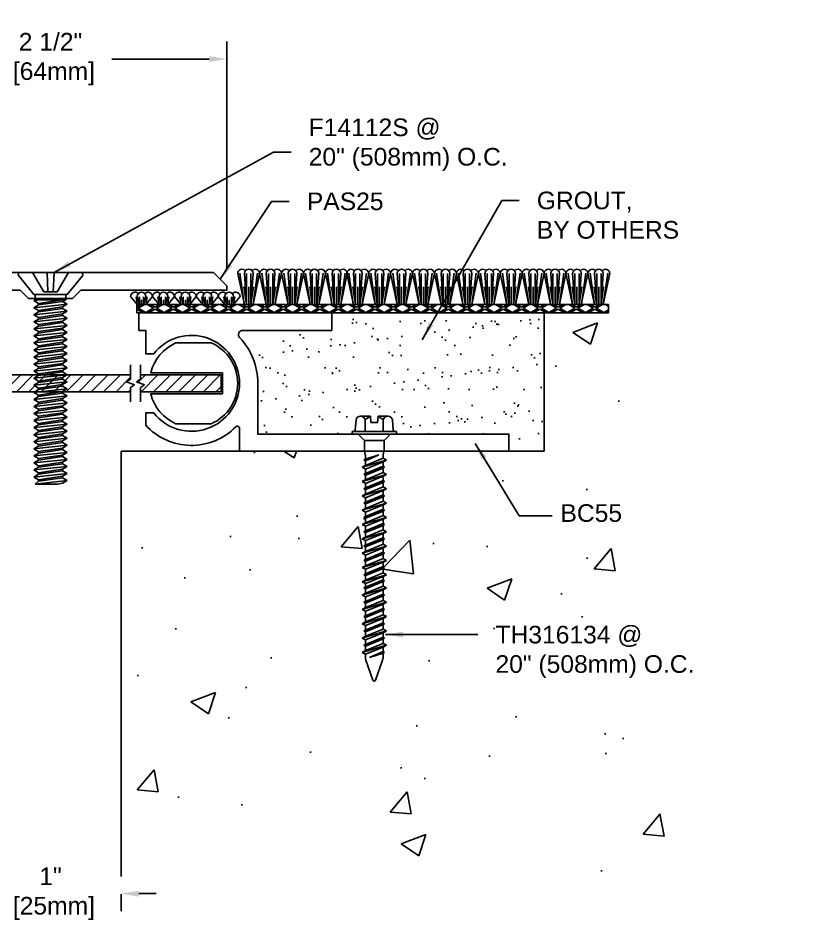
# Model space of a CAD drawing. Header units: inches. Extents: x 1.7 to 14.5, y 20.1 to 26.5.
# Drawn here: x 8.88 to 14.54, y 20.11 to 26.5 of the extents above; entities that cross this region are included whole.
import ezdxf

# ---------------------------------------------------------------- set-up
doc = ezdxf.new("R2010")
doc.units = ezdxf.units.IN
doc.header["$MEASUREMENT"] = 0
for name, color, linetype in [('Anchors', 4, 'Continuous'), ('Conditions', 1, 'Continuous'), ('Dimensions', 3, 'Continuous'), ('Metals', 7, 'Continuous'), ('TEXT', 2, 'Continuous')]:
    doc.layers.add(name, color=color, linetype=linetype)
doc.styles.add('ARIAL', font='arial.ttf')
doc.styles.get("Standard").update_dxf_attribs({"font": 'arial.ttf'})
doc.dimstyles.new('Arial', dxfattribs={"dimtxt": 0.125, "dimasz": 0.125, "dimexe": 0.125, "dimexo": 0.125, "dimgap": 0.125, "dimtad": 0, "dimtih": 1, "dimtoh": 1, "dimdec": 4, "dimzin": 3, "dimdsep": 46, "dimlunit": 4, "dimtxsty": 'ARIAL', "dimcen": 0.125, "dimadec": 0, "dimazin": 0, "dimtfac": 1, "dimtdec": 4, "dimtofl": 0, "dimtmove": 0, "dimatfit": 3, "dimfxl": 0, "dimfrac": 2, "dimtolj": 1, "dimtzin": 0, "dimarcsym": 0})

# ---------------------------------------------------------------- blocks, each defined once
blk = doc.blocks.new('*D12')
at = {"layer": 'Defpoints', "color": 0}
for p in [(10.3605, 26.2096), (7.8605, 24.6025), (10.3605, 24.6025)]:
    blk.add_point(p, dxfattribs=at)
at = {"layer": 'Dimensions', "color": 0, "lineweight": -2}
for p, q in [((7.8605, 24.7275), (7.8605, 26.3346)), ((10.3605, 24.7275), (10.3605, 26.3346)), ((7.9855, 26.2096), (8.6759, 26.2096)), ((10.2355, 26.2096), (9.5452, 26.2096))]:
    blk.add_line(p, q, dxfattribs=at)
at = {"layer": 'Dimensions', "color": 0}
for points in [[(7.9855, 26.2304), (7.9855, 26.1888), (7.8605, 26.2096)], [(10.2355, 26.2304), (10.2355, 26.1888), (10.3605, 26.2096)]]:
    blk.add_solid(points, dxfattribs=at)
at = {"layer": 'Dimensions', "color": 0, "insert": (9.1105, 26.2096), "char_height": 0.125, "attachment_point": 5, "style": 'ARIAL'}
blk.add_mtext('\\A1;2 1/2"\\P [64mm]', dxfattribs=at)
blk = doc.blocks.new('*D13')
at = {"layer": 'Defpoints', "color": 0}
for p in [(8.6105, 20.4166), (9.6105, 20.4166), (9.6105, 20.2949)]:
    blk.add_point(p, dxfattribs=at)
at = {"layer": 'Dimensions', "color": 0, "lineweight": -2}
for p, q in [((8.4855, 20.2949), (8.3605, 20.2949)), ((8.6105, 20.2916), (8.6105, 20.1699)), ((9.6105, 20.2916), (9.6105, 20.1699)), ((9.7355, 20.2949), (9.8605, 20.2949))]:
    blk.add_line(p, q, dxfattribs=at)
at = {"layer": 'Dimensions', "color": 0}
for points in [[(8.4855, 20.3157), (8.4855, 20.2741), (8.6105, 20.2949)], [(9.7355, 20.3157), (9.7355, 20.2741), (9.6105, 20.2949)]]:
    blk.add_solid(points, dxfattribs=at)
at = {"layer": 'Dimensions', "color": 0, "insert": (9.1105, 20.2949), "char_height": 0.125, "attachment_point": 5, "style": 'ARIAL'}
blk.add_mtext('\\A1;1"\\P [25mm]', dxfattribs=at)
blk = doc.blocks.new('TH316134')
for p, q in [((-0.1352, 0.029), (-0.129, 0.1001)), ((-0.0968, 0.1275), (-0.0272, 0.1275)), ((-0.0645, 0.0187), (-0.0645, 0.1001)), ((-0.0232, 0.0825), (-0.0272, 0.1275)), ((-0.0232, 0.0825), (0.0233, 0.0825)), ((0.0233, 0.0825), (0.0272, 0.1275)), ((0.0272, 0.1275), (0.0967, 0.1275)), ((0.0645, 0.0187), (0.0645, 0.1001)), ((0.1352, 0.029), (0.129, 0.1001)), ((-0.1568, 0), (-0.1568, 0.0187)), ((-0.1568, 0.0187), (0.1568, 0.0187)), ((-0.1568, 0), (0.1568, 0)), ((-0.1148, 0), (-0.0698, -0.045)), ((0.1148, 0), (0.0698, -0.045)), ((0.1568, 0.0187), (0.1568, 0)), ((-0.0698, -0.045), (-0.0698, -0.1121)), ((-0.0698, -0.045), (0.0698, -0.045)), ((0.0698, -0.045), (0.0698, -0.1121)), ((-0.0687, -0.1217), (-0.0633, -0.1477)), ((0.0687, -0.1217), (0.0633, -0.1477)), ((-0.0862, -0.2344), (0.0863, -0.1836)), ((-0.0737, -0.1836), (0.0321, -0.1471)), ((-0.0737, -0.1836), (-0.0623, -0.1774)), ((-0.0737, -0.1836), (-0.0623, -0.1898)), ((-0.0623, -0.1774), (0.0321, -0.1471)), ((0.0321, -0.1471), (-0.0623, -0.1898)), ((-0.0623, -0.1573), (-0.0623, -0.1774)), ((0.0623, -0.1707), (-0.0623, -0.2215)), ((-0.0623, -0.1898), (-0.0623, -0.2215)), ((0.0623, -0.1573), (0.0623, -0.1707)), ((0.0863, -0.1836), (0.0623, -0.1707)), ((0.0863, -0.1836), (0.0623, -0.1965)), ((-0.0862, -0.2344), (-0.0623, -0.2215)), ((-0.0862, -0.2344), (-0.0623, -0.2473)), ((-0.0737, -0.2852), (0.0737, -0.2344)), ((0.0623, -0.1965), (-0.0623, -0.2473)), ((-0.0623, -0.279), (0.0623, -0.2282)), ((0.0623, -0.2405), (-0.0623, -0.2913)), ((-0.0623, -0.2473), (-0.0623, -0.279)), ((0.0623, -0.1965), (0.0623, -0.2282)), ((0.0737, -0.2344), (0.0623, -0.2282)), ((0.0737, -0.2344), (0.0623, -0.2405)), ((0.0623, -0.2405), (0.0623, -0.2722)), ((-0.0862, -0.3359), (0.0863, -0.2852)), ((-0.0737, -0.2852), (-0.0623, -0.279)), ((-0.0737, -0.2852), (-0.0623, -0.2913)), ((0.0623, -0.2722), (-0.0623, -0.323)), ((-0.0623, -0.2913), (-0.0623, -0.323)), ((0.0623, -0.2981), (-0.0623, -0.3489)), ((0.0863, -0.2852), (0.0623, -0.2722)), ((0.0863, -0.2852), (0.0623, -0.2981)), ((0.0623, -0.2981), (0.0623, -0.3298)), ((-0.0862, -0.3359), (-0.0623, -0.323)), ((-0.0862, -0.3359), (-0.0623, -0.3489)), ((-0.0737, -0.3867), (0.0737, -0.3359)), ((-0.0737, -0.3867), (-0.0623, -0.3806)), ((-0.0623, -0.3806), (0.0623, -0.3298)), ((0.0623, -0.3421), (-0.0623, -0.3929)), ((-0.0623, -0.3489), (-0.0623, -0.3806)), ((0.0623, -0.3738), (-0.0623, -0.4246)), ((0.0737, -0.3359), (0.0623, -0.3298)), ((0.0737, -0.3359), (0.0623, -0.3421)), ((0.0623, -0.3421), (0.0623, -0.3738)), ((0.0863, -0.3867), (0.0623, -0.3738)), ((-0.0862, -0.4375), (0.0863, -0.3867)), ((-0.0862, -0.4375), (-0.0623, -0.4246)), ((-0.0862, -0.4375), (-0.0623, -0.4504)), ((-0.0737, -0.3867), (-0.0623, -0.3929)), ((-0.0737, -0.4883), (0.0737, -0.4375)), ((-0.0623, -0.3929), (-0.0623, -0.4246)), ((0.0623, -0.3996), (-0.0623, -0.4504)), ((-0.0623, -0.4821), (0.0623, -0.4313)), ((0.0623, -0.4437), (-0.0623, -0.4944)), ((0.0863, -0.3867), (0.0623, -0.3996)), ((0.0623, -0.3996), (0.0623, -0.4313)), ((0.0737, -0.4375), (0.0623, -0.4313)), ((0.0737, -0.4375), (0.0623, -0.4437)), ((0.0623, -0.4437), (0.0623, -0.4754)), ((-0.0862, -0.5391), (0.0863, -0.4883)), ((-0.0737, -0.4883), (-0.0623, -0.4821)), ((-0.0737, -0.4883), (-0.0623, -0.4944)), ((-0.0623, -0.4504), (-0.0623, -0.4821)), ((0.0623, -0.4754), (-0.0623, -0.5261)), ((-0.0623, -0.4944), (-0.0623, -0.5261)), ((0.0623, -0.5012), (-0.0623, -0.552)), ((0.0863, -0.4883), (0.0623, -0.4754)), ((0.0863, -0.4883), (0.0623, -0.5012)), ((0.0623, -0.5012), (0.0623, -0.5329)), ((-0.0862, -0.5391), (-0.0623, -0.5261)), ((-0.0862, -0.5391), (-0.0623, -0.552)), ((-0.0737, -0.5898), (0.0737, -0.5391)), ((-0.0623, -0.5837), (0.0623, -0.5329)), ((0.0623, -0.5452), (-0.0623, -0.596)), ((-0.0623, -0.552), (-0.0623, -0.5837)), ((0.0737, -0.5391), (0.0623, -0.5329)), ((0.0737, -0.5391), (0.0623, -0.5452)), ((0.0623, -0.5452), (0.0623, -0.5769)), ((-0.0862, -0.6406), (0.0863, -0.5898)), ((-0.0862, -0.6406), (-0.0623, -0.6277)), ((-0.0737, -0.5898), (-0.0623, -0.5837)), ((-0.0737, -0.5898), (-0.0623, -0.596)), ((0.0623, -0.5769), (-0.0623, -0.6277)), ((-0.0623, -0.596), (-0.0623, -0.6277)), ((0.0623, -0.6028), (-0.0623, -0.6535)), ((-0.0623, -0.6852), (0.0623, -0.6345)), ((0.0863, -0.5898), (0.0623, -0.5769)), ((0.0863, -0.5898), (0.0623, -0.6028)), ((0.0623, -0.6028), (0.0623, -0.6345)), ((0.0737, -0.6406), (0.0623, -0.6345)), ((-0.0862, -0.6406), (-0.0623, -0.6535)), ((-0.0862, -0.7422), (0.0863, -0.6914)), ((-0.0737, -0.6914), (0.0737, -0.6406)), ((-0.0737, -0.6914), (-0.0623, -0.6852)), ((-0.0737, -0.6914), (-0.0623, -0.6976)), ((0.0623, -0.6468), (-0.0623, -0.6976)), ((-0.0623, -0.6535), (-0.0623, -0.6852)), ((0.0623, -0.6785), (-0.0623, -0.7293)), ((-0.0623, -0.6976), (-0.0623, -0.7293)), ((0.0737, -0.6406), (0.0623, -0.6468)), ((0.0623, -0.6468), (0.0623, -0.6785)), ((0.0863, -0.6914), (0.0623, -0.6785)), ((0.0863, -0.6914), (0.0623, -0.7043)), ((-0.0862, -0.7422), (-0.0623, -0.7293)), ((-0.0862, -0.7422), (-0.0623, -0.7551)), ((-0.0737, -0.793), (0.0737, -0.7422)), ((0.0623, -0.7043), (-0.0623, -0.7551)), ((-0.0623, -0.7868), (0.0623, -0.736)), ((0.0623, -0.7484), (-0.0623, -0.7991)), ((-0.0623, -0.7551), (-0.0623, -0.7868)), ((0.0623, -0.7043), (0.0623, -0.736)), ((0.0737, -0.7422), (0.0623, -0.736)), ((0.0737, -0.7422), (0.0623, -0.7484)), ((0.0623, -0.7484), (0.0623, -0.78)), ((-0.0862, -0.8437), (0.0863, -0.793)), ((-0.0862, -0.8437), (-0.0623, -0.8308)), ((-0.0737, -0.793), (-0.0623, -0.7868)), ((-0.0737, -0.793), (-0.0623, -0.7991)), ((0.0623, -0.78), (-0.0623, -0.8308)), ((-0.0623, -0.7991), (-0.0623, -0.8308)), ((0.0623, -0.8059), (-0.0623, -0.8567)), ((0.0863, -0.793), (0.0623, -0.78)), ((0.0863, -0.793), (0.0623, -0.8059)), ((0.0623, -0.8059), (0.0623, -0.8376)), ((-0.0862, -0.8437), (-0.0623, -0.8567)), ((-0.0862, -0.9453), (0.0863, -0.8945)), ((-0.0737, -0.8945), (0.0737, -0.8437)), ((-0.0737, -0.8945), (-0.0623, -0.8884)), ((-0.0737, -0.8945), (-0.0623, -0.9007)), ((-0.0623, -0.8884), (0.0623, -0.8376)), ((0.0623, -0.8499), (-0.0623, -0.9007)), ((-0.0623, -0.8567), (-0.0623, -0.8884)), ((0.0623, -0.8816), (-0.0623, -0.9324)), ((0.0737, -0.8437), (0.0623, -0.8376)), ((0.0737, -0.8437), (0.0623, -0.8499)), ((0.0623, -0.8499), (0.0623, -0.8816)), ((0.0863, -0.8945), (0.0623, -0.8816)), ((0.0863, -0.8945), (0.0623, -0.9075)), ((-0.0862, -0.9453), (-0.0623, -0.9324)), ((-0.0862, -0.9453), (-0.0623, -0.9582)), ((-0.0737, -0.9961), (0.0737, -0.9453)), ((-0.0623, -0.9007), (-0.0623, -0.9324)), ((0.0623, -0.9075), (-0.0623, -0.9582)), ((-0.0623, -0.9899), (0.0623, -0.9391)), ((0.0623, -0.9515), (-0.0623, -1.0023)), ((-0.0623, -0.9582), (-0.0623, -0.9899)), ((0.0623, -0.9075), (0.0623, -0.9391)), ((0.0737, -0.9453), (0.0623, -0.9391)), ((0.0737, -0.9453), (0.0623, -0.9515)), ((0.0623, -0.9515), (0.0623, -0.9832)), ((-0.0862, -1.0469), (0.0863, -0.9961)), ((-0.0737, -0.9961), (-0.0623, -0.9899)), ((-0.0737, -0.9961), (-0.0623, -1.0023)), ((0.0623, -0.9832), (-0.0623, -1.034)), ((-0.0623, -1.0023), (-0.0623, -1.034)), ((0.0623, -1.009), (-0.0623, -1.0598)), ((0.0863, -0.9961), (0.0623, -0.9832)), ((0.0863, -0.9961), (0.0623, -1.009)), ((0.0623, -1.0012), (0.0623, -1.0329)), ((-0.0862, -1.0469), (-0.0623, -1.034)), ((-0.0862, -1.0469), (-0.0623, -1.0598)), ((-0.0737, -1.0898), (0.0737, -1.0391)), ((-0.0737, -1.0898), (-0.0623, -1.0837)), ((-0.0623, -1.0837), (0.0623, -1.0329)), ((0.0623, -1.0452), (-0.0623, -1.096)), ((-0.0623, -1.052), (-0.0623, -1.0837)), ((0.0623, -1.0769), (-0.0623, -1.1277)), ((0.0737, -1.0391), (0.0623, -1.0329)), ((0.0737, -1.0391), (0.0623, -1.0452)), ((0.0623, -1.0452), (0.0623, -1.0769)), ((0.0863, -1.0898), (0.0623, -1.0769)), ((-0.0862, -1.1406), (0.0863, -1.0898)), ((-0.0862, -1.1406), (-0.0623, -1.1277)), ((-0.0862, -1.1406), (-0.0623, -1.1535)), ((-0.0737, -1.0898), (-0.0623, -1.096)), ((-0.0737, -1.1914), (0.0737, -1.1406)), ((-0.0623, -1.096), (-0.0623, -1.1277)), ((0.0623, -1.1028), (-0.0623, -1.1535)), ((-0.0623, -1.1852), (0.0623, -1.1345)), ((0.0623, -1.1468), (-0.0623, -1.1976)), ((0.0863, -1.0898), (0.0623, -1.1028)), ((0.0623, -1.1028), (0.0623, -1.1345)), ((0.0737, -1.1406), (0.0623, -1.1345)), ((0.0737, -1.1406), (0.0623, -1.1468)), ((0.0623, -1.1468), (0.0623, -1.1785)), ((-0.0862, -1.2422), (0.0863, -1.1914)), ((-0.0737, -1.1914), (-0.0623, -1.1852)), ((-0.0737, -1.1914), (-0.0623, -1.1976)), ((-0.0623, -1.1535), (-0.0623, -1.1852)), ((0.0623, -1.1785), (-0.0623, -1.2293)), ((-0.0623, -1.1976), (-0.0623, -1.2293)), ((0.0623, -1.2043), (-0.0623, -1.2551)), ((0.0863, -1.1914), (0.0623, -1.1785)), ((0.0863, -1.1914), (0.0623, -1.2043)), ((0.0623, -1.2043), (0.0623, -1.236)), ((-0.0862, -1.2422), (-0.0623, -1.2293)), ((-0.0862, -1.2422), (-0.0623, -1.2551)), ((-0.0737, -1.293), (0.0737, -1.2422)), ((-0.0623, -1.2868), (0.0623, -1.236)), ((0.0623, -1.2484), (-0.0623, -1.2991)), ((-0.0623, -1.2551), (-0.0623, -1.2868)), ((0.0737, -1.2422), (0.0623, -1.236)), ((0.0737, -1.2422), (0.0623, -1.2484)), ((0.0623, -1.2484), (0.0623, -1.28)), ((-0.0862, -1.3437), (0.0863, -1.293)), ((-0.0862, -1.3437), (-0.0623, -1.3308)), ((-0.0737, -1.293), (-0.0623, -1.2868)), ((-0.0737, -1.293), (-0.0623, -1.2991)), ((0.0623, -1.28), (-0.0623, -1.3308)), ((-0.0623, -1.2991), (-0.0623, -1.3308)), ((0.0623, -1.3059), (-0.0623, -1.3567)), ((-0.0623, -1.3884), (0.0623, -1.3376)), ((0.0863, -1.293), (0.0623, -1.28)), ((0.0863, -1.293), (0.0623, -1.3059)), ((0.0623, -1.3059), (0.0623, -1.3376)), ((0.0737, -1.3437), (0.0623, -1.3376)), ((-0.0862, -1.3437), (-0.0623, -1.3567)), ((-0.0862, -1.4453), (0.0863, -1.3945)), ((-0.0737, -1.3945), (0.0737, -1.3437)), ((-0.0737, -1.3945), (-0.0623, -1.3884)), ((-0.0737, -1.3945), (-0.0623, -1.4007)), ((0.0623, -1.3499), (-0.0623, -1.4007)), ((-0.0623, -1.3567), (-0.0623, -1.3884)), ((0.0623, -1.3816), (-0.0623, -1.4324)), ((-0.0623, -1.4007), (-0.0623, -1.4324)), ((0.0737, -1.3437), (0.0623, -1.3499)), ((0.0623, -1.3499), (0.0623, -1.3816)), ((0.0863, -1.3945), (0.0623, -1.3816)), ((0.0863, -1.3945), (0.0623, -1.4075)), ((-0.0862, -1.4453), (-0.0623, -1.4324)), ((-0.0862, -1.4453), (-0.0623, -1.4582)), ((-0.0737, -1.4961), (0.0737, -1.4453)), ((0.0623, -1.4075), (-0.0623, -1.4582)), ((-0.0623, -1.4899), (0.0623, -1.4391)), ((0.0623, -1.4515), (-0.0623, -1.5023)), ((-0.0623, -1.4582), (-0.0623, -1.4899)), ((0.0623, -1.4075), (0.0623, -1.4391)), ((0.0737, -1.4453), (0.0623, -1.4391)), ((0.0737, -1.4453), (0.0623, -1.4515)), ((0.0623, -1.4515), (0.0623, -1.4832)), ((-0.0862, -1.5469), (0.0863, -1.4961)), ((-0.0862, -1.5469), (-0.0623, -1.534)), ((-0.0737, -1.4961), (-0.0623, -1.4899)), ((-0.0737, -1.4961), (-0.0623, -1.5023)), ((0.0623, -1.4832), (-0.0623, -1.534)), ((-0.0623, -1.5023), (-0.0623, -1.534)), ((0.0623, -1.509), (-0.0623, -1.5598)), ((0.0863, -1.4961), (0.0623, -1.4832)), ((0.0863, -1.4961), (0.0623, -1.509)), ((0.0623, -1.509), (0.0623, -1.5407)), ((-0.0862, -1.5469), (-0.0623, -1.5598)), ((-0.0623, -1.5598), (-0.0623, -1.5857)), ((-0.0335, -1.5838), (0.0623, -1.5407)), ((-0.0335, -1.5838), (0.0737, -1.5469)), ((0.0623, -1.553), (-0.0335, -1.5838)), ((0.0737, -1.5469), (0.0623, -1.5407)), ((0.0737, -1.5469), (0.0623, -1.553)), ((0.0623, -1.553), (0.0623, -1.5857)), ((-0.0596, -1.601), (-0.0096, -1.7438)), ((0.0596, -1.601), (0.0096, -1.7438))]:
    blk.add_line(p, q)
for centre, radius, start, end in [((-0.0968, 0.0948), 0.0327, 9.28497, 170.71503), ((0, 0.0379), 0.0896, 107.42152, 136.04074), ((0, 0.0379), 0.0896, 43.95926, 72.57848), ((0.0967, 0.0948), 0.0327, 9.28497, 170.71503), ((-0.1464, 0.03), 0.0112, 270, 355), ((0.1464, 0.03), 0.0112, 185, 270), ((-0.0232, -0.1121), 0.0465, 180, 191.9357), ((0.0233, -0.1121), 0.0465, 348.0643, 0), ((-0.1088, -0.1573), 0.0465, 0, 11.9357), ((0.1088, -0.1573), 0.0465, 168.0643, 180), ((-0.0158, -1.5857), 0.0465, 180, 199.30575), ((0.0158, -1.5857), 0.0465, 340.69425, 0), ((0, -1.7394), 0.0106, 204.10008, 335.89992)]:
    blk.add_arc(centre, radius, start, end)
blk = doc.blocks.new('Bc55')
blk.add_lwpolyline([(1.38, 0.855), (2.0131, 0.855, -0.659567), (2.0348, 0.8043, 0.192706), (1.905, 0.48), (1.905, 0.12), (0.125, 0.12), (0.125, 0), (2.035, 0), (2.035, 0.1616, -0.671875), (2.0607, 0.1721, 0.430668), (2.7, 0.1834), (2.7, 0.27), (2.6424, 0.27, -2.892356), (2.6424, 0.69), (2.7, 0.69), (2.7, 0.855), (2.75, 0.855), (2.75, 0.98), (1.38, 0.98)], format="xyb", close=True)
blk = doc.blocks.new('F14112S')
for p, q in [((-0.214, 0), (0.214, 0)), ((-0.1275, 0), (-0.0475, -0.1375)), ((-0.0247, 0), (-0.0198, -0.1375)), ((0.0247, 0), (0.0198, -0.1375)), ((0.1275, 0), (0.0475, -0.1375)), ((-0.119, -0.1554), (-0.2257, -0.0244)), ((0.119, -0.1554), (0.2257, -0.0244)), ((-0.119, -0.1554), (0.119, -0.1554)), ((-0.108, -0.1554), (-0.108, -0.1946)), ((0.0475, -0.1375), (-0.0475, -0.1375)), ((0.108, -0.1554), (0.108, -0.1946)), ((-0.119, -0.2), (-0.108, -0.1946)), ((-0.119, -0.2), (-0.0679, -0.1946)), ((-0.119, -0.2), (-0.085, -0.2196)), ((-0.119, -0.25), (0.119, -0.225)), ((-0.119, -0.25), (-0.085, -0.2304)), ((-0.119, -0.25), (-0.085, -0.2696)), ((0.108, -0.1946), (-0.108, -0.1946)), ((-0.085, -0.2196), (0.085, -0.1946)), ((-0.085, -0.2304), (0.085, -0.2054)), ((-0.085, -0.2196), (-0.085, -0.2304)), ((-0.085, -0.2696), (0.085, -0.2446)), ((-0.085, -0.2804), (0.085, -0.2554)), ((0.108, -0.1946), (0.085, -0.2054)), ((0.119, -0.225), (0.085, -0.2054)), ((0.119, -0.225), (0.085, -0.2446)), ((0.085, -0.2446), (0.085, -0.2554)), ((0.119, -0.275), (0.085, -0.2554)), ((-0.119, -0.3), (0.119, -0.275)), ((-0.119, -0.3), (-0.085, -0.2804)), ((-0.119, -0.3), (-0.085, -0.3196)), ((-0.085, -0.2696), (-0.085, -0.2804)), ((-0.085, -0.3196), (0.085, -0.2946)), ((-0.085, -0.3304), (0.085, -0.3054)), ((0.119, -0.275), (0.085, -0.2946)), ((0.085, -0.2946), (0.085, -0.3054)), ((0.119, -0.325), (0.085, -0.3054)), ((-0.119, -0.35), (0.119, -0.325)), ((-0.119, -0.35), (-0.085, -0.3304)), ((-0.119, -0.35), (-0.085, -0.3696)), ((-0.119, -0.4), (0.119, -0.375)), ((-0.119, -0.4), (-0.085, -0.3804)), ((-0.085, -0.3196), (-0.085, -0.3304)), ((-0.085, -0.3696), (0.085, -0.3446)), ((-0.085, -0.3804), (0.085, -0.3554)), ((-0.085, -0.3696), (-0.085, -0.3804)), ((0.119, -0.325), (0.085, -0.3446)), ((0.085, -0.3446), (0.085, -0.3554)), ((0.119, -0.375), (0.085, -0.3554)), ((0.119, -0.375), (0.085, -0.3946)), ((-0.119, -0.4), (-0.085, -0.4196)), ((-0.119, -0.45), (0.119, -0.425)), ((-0.119, -0.45), (-0.085, -0.4304)), ((-0.085, -0.4196), (0.085, -0.3946)), ((-0.085, -0.4304), (0.085, -0.4054)), ((-0.085, -0.4196), (-0.085, -0.4304)), ((-0.085, -0.4696), (0.085, -0.4446)), ((0.085, -0.3946), (0.085, -0.4054)), ((0.119, -0.425), (0.085, -0.4054)), ((0.119, -0.425), (0.085, -0.4446)), ((0.085, -0.4446), (0.085, -0.4554)), ((-0.119, -0.45), (-0.085, -0.4696)), ((-0.119, -0.5), (0.119, -0.475)), ((-0.119, -0.5), (-0.085, -0.4804)), ((-0.119, -0.5), (-0.085, -0.5196)), ((-0.085, -0.4804), (0.085, -0.4554)), ((-0.085, -0.4696), (-0.085, -0.4804)), ((-0.085, -0.5196), (0.085, -0.4946)), ((-0.085, -0.5304), (0.085, -0.5054)), ((0.119, -0.475), (0.085, -0.4554)), ((0.119, -0.475), (0.085, -0.4946)), ((0.085, -0.4946), (0.085, -0.5054)), ((0.119, -0.525), (0.085, -0.5054)), ((-0.119, -0.55), (0.119, -0.525)), ((-0.119, -0.55), (-0.085, -0.5304)), ((-0.119, -0.55), (-0.085, -0.5696)), ((-0.119, -0.6), (0.119, -0.575)), ((-0.085, -0.5196), (-0.085, -0.5304)), ((-0.085, -0.5696), (0.085, -0.5446)), ((-0.085, -0.5804), (0.085, -0.5554)), ((-0.085, -0.5696), (-0.085, -0.5804)), ((0.119, -0.525), (0.085, -0.5446)), ((0.085, -0.5446), (0.085, -0.5554)), ((0.119, -0.575), (0.085, -0.5554)), ((0.119, -0.575), (0.085, -0.5946)), ((-0.119, -0.6), (-0.085, -0.5804)), ((-0.119, -0.6), (-0.085, -0.6196)), ((-0.119, -0.65), (0.119, -0.625)), ((-0.119, -0.65), (-0.085, -0.6304)), ((-0.085, -0.6196), (0.085, -0.5946)), ((-0.085, -0.6304), (0.085, -0.6054)), ((-0.085, -0.6196), (-0.085, -0.6304)), ((0.085, -0.5946), (0.085, -0.6054)), ((0.119, -0.625), (0.085, -0.6054)), ((0.119, -0.625), (0.085, -0.6446)), ((-0.119, -0.65), (-0.085, -0.6696)), ((-0.119, -0.7), (0.119, -0.675)), ((-0.119, -0.7), (-0.085, -0.6804)), ((-0.119, -0.7), (-0.085, -0.7196)), ((-0.085, -0.6696), (0.085, -0.6446)), ((-0.085, -0.6804), (0.085, -0.6554)), ((-0.085, -0.6696), (-0.085, -0.6804)), ((-0.085, -0.7196), (0.085, -0.6946)), ((0.085, -0.6446), (0.085, -0.6554)), ((0.119, -0.675), (0.085, -0.6554)), ((0.119, -0.675), (0.085, -0.6946)), ((0.085, -0.6946), (0.085, -0.7054)), ((-0.119, -0.75), (0.119, -0.725)), ((-0.119, -0.75), (-0.085, -0.7304)), ((-0.119, -0.75), (-0.085, -0.7696)), ((-0.085, -0.7304), (0.085, -0.7054)), ((-0.085, -0.7196), (-0.085, -0.7304)), ((-0.085, -0.7696), (0.085, -0.7446)), ((-0.085, -0.7804), (0.085, -0.7554)), ((0.119, -0.725), (0.085, -0.7054)), ((0.119, -0.725), (0.085, -0.7446)), ((0.085, -0.7446), (0.085, -0.7554)), ((0.119, -0.775), (0.085, -0.7554)), ((-0.119, -0.8), (0.119, -0.775)), ((-0.119, -0.8), (-0.085, -0.7804)), ((-0.119, -0.8), (-0.085, -0.8196)), ((-0.119, -0.85), (0.119, -0.825)), ((-0.119, -0.85), (-0.085, -0.8304)), ((-0.085, -0.7696), (-0.085, -0.7804)), ((-0.085, -0.8196), (0.085, -0.7946)), ((-0.085, -0.8304), (0.085, -0.8054)), ((-0.085, -0.8196), (-0.085, -0.8304)), ((0.119, -0.775), (0.085, -0.7946)), ((0.085, -0.7946), (0.085, -0.8054)), ((0.119, -0.825), (0.085, -0.8054)), ((0.119, -0.825), (0.085, -0.8446)), ((-0.119, -0.85), (-0.085, -0.8696)), ((-0.119, -0.9), (0.119, -0.875)), ((-0.119, -0.9), (-0.085, -0.8804)), ((-0.085, -0.8696), (0.085, -0.8446)), ((-0.085, -0.8804), (0.085, -0.8554)), ((-0.085, -0.8696), (-0.085, -0.8804)), ((-0.085, -0.9196), (0.085, -0.8946)), ((0.085, -0.8446), (0.085, -0.8554)), ((0.119, -0.875), (0.085, -0.8554)), ((0.119, -0.875), (0.085, -0.8946)), ((0.085, -0.8946), (0.085, -0.9054)), ((-0.119, -0.9), (-0.085, -0.9196)), ((-0.119, -0.95), (0.119, -0.925)), ((-0.119, -0.95), (-0.085, -0.9304)), ((-0.119, -0.95), (-0.085, -0.9696)), ((-0.085, -0.9304), (0.085, -0.9054)), ((-0.085, -0.9196), (-0.085, -0.9304)), ((-0.085, -0.9696), (0.085, -0.9446)), ((-0.085, -0.9804), (0.085, -0.9554)), ((0.119, -0.925), (0.085, -0.9054)), ((0.119, -0.925), (0.085, -0.9446)), ((0.085, -0.9446), (0.085, -0.9554)), ((0.119, -0.975), (0.085, -0.9554)), ((-0.119, -1), (0.119, -0.975)), ((-0.119, -1), (-0.085, -0.9804)), ((-0.119, -1), (-0.085, -1.0196)), ((-0.085, -0.9696), (-0.085, -0.9804)), ((-0.085, -1.0196), (0.085, -0.9946)), ((-0.085, -1.0304), (0.085, -1.0054)), ((-0.085, -1.0196), (-0.085, -1.0304)), ((0.119, -0.975), (0.085, -0.9946)), ((0.085, -0.9946), (0.085, -1.0054)), ((0.119, -1.025), (0.085, -1.0054)), ((-0.119, -1.05), (0.119, -1.025)), ((-0.119, -1.05), (-0.085, -1.0304)), ((-0.119, -1.05), (-0.085, -1.0696)), ((-0.119, -1.1), (0.119, -1.075)), ((-0.119, -1.1), (-0.085, -1.0804)), ((-0.085, -1.0696), (0.085, -1.0446)), ((-0.085, -1.0804), (0.085, -1.0554)), ((-0.085, -1.0696), (-0.085, -1.0804)), ((0.119, -1.025), (0.085, -1.0446)), ((0.085, -1.0446), (0.085, -1.0554)), ((0.119, -1.075), (0.085, -1.0554)), ((0.119, -1.075), (0.085, -1.0946)), ((-0.119, -1.1), (-0.085, -1.1196)), ((-0.119, -1.15), (0.119, -1.125)), ((-0.119, -1.15), (-0.085, -1.1304)), ((-0.119, -1.15), (-0.085, -1.1696)), ((-0.085, -1.1196), (0.085, -1.0946)), ((-0.085, -1.1304), (0.085, -1.1054)), ((-0.085, -1.1196), (-0.085, -1.1304)), ((-0.085, -1.1696), (0.085, -1.1446)), ((0.085, -1.0946), (0.085, -1.1054)), ((0.119, -1.125), (0.085, -1.1054)), ((0.119, -1.125), (0.085, -1.1446)), ((0.085, -1.1446), (0.085, -1.1554)), ((-0.119, -1.2), (0.119, -1.175)), ((-0.119, -1.2), (-0.085, -1.1804)), ((-0.119, -1.2), (-0.085, -1.2196)), ((-0.085, -1.1804), (0.085, -1.1554)), ((-0.085, -1.1696), (-0.085, -1.1804)), ((-0.085, -1.2196), (0.085, -1.1946)), ((-0.085, -1.2304), (0.085, -1.2054)), ((0.119, -1.175), (0.085, -1.1554)), ((0.119, -1.175), (0.085, -1.1946)), ((0.085, -1.1946), (0.085, -1.2054)), ((0.119, -1.225), (0.085, -1.2054)), ((-0.119, -1.25), (0.119, -1.225)), ((-0.119, -1.25), (-0.085, -1.2304)), ((-0.119, -1.25), (-0.085, -1.2696)), ((-0.119, -1.3), (0.119, -1.275)), ((-0.085, -1.2196), (-0.085, -1.2304)), ((-0.085, -1.2696), (0.085, -1.2446)), ((-0.085, -1.2804), (0.085, -1.2554)), ((-0.085, -1.2696), (-0.085, -1.2804)), ((0.119, -1.225), (0.085, -1.2446)), ((0.085, -1.2446), (0.085, -1.2554)), ((0.119, -1.275), (0.085, -1.2554)), ((0.119, -1.275), (0.085, -1.2946)), ((-0.119, -1.3), (-0.085, -1.2804)), ((-0.119, -1.3), (-0.085, -1.3196)), ((-0.119, -1.35), (0.119, -1.325)), ((-0.119, -1.35), (-0.085, -1.3304)), ((-0.085, -1.3196), (0.085, -1.2946)), ((-0.085, -1.3304), (0.085, -1.3054)), ((-0.085, -1.3196), (-0.085, -1.3304)), ((0.085, -1.2946), (0.085, -1.3054)), ((0.119, -1.325), (0.085, -1.3054)), ((0.119, -1.325), (0.085, -1.3446)), ((-0.119, -1.35), (-0.085, -1.3696)), ((-0.119, -1.4), (0.119, -1.375)), ((-0.119, -1.4), (-0.085, -1.3804)), ((-0.119, -1.4), (-0.085, -1.4196)), ((-0.085, -1.3696), (0.085, -1.3446)), ((-0.085, -1.3804), (0.085, -1.3554)), ((-0.085, -1.3696), (-0.085, -1.3804)), ((-0.085, -1.4196), (0.085, -1.3946)), ((-0.085, -1.4304), (0.085, -1.4054)), ((0.085, -1.3446), (0.085, -1.3554)), ((0.119, -1.375), (0.085, -1.3554)), ((0.119, -1.375), (0.085, -1.3946)), ((0.085, -1.3946), (0.085, -1.4054)), ((0.119, -1.425), (0.085, -1.4054)), ((-0.119, -1.45), (0.119, -1.425)), ((-0.119, -1.45), (-0.085, -1.4304)), ((-0.119, -1.45), (-0.085, -1.4696)), ((-0.085, -1.4196), (-0.085, -1.4304)), ((-0.085, -1.4696), (0.085, -1.4446)), ((-0.085, -1.4804), (0.085, -1.4554)), ((-0.085, -1.4696), (-0.085, -1.4804)), ((0.119, -1.425), (0.085, -1.4446)), ((0.085, -1.4446), (0.085, -1.4554)), ((0.119, -1.475), (0.085, -1.4554)), ((-0.1099, -1.5), (0.119, -1.475)), ((-0.1099, -1.5), (-0.085, -1.4804)), ((-0.1099, -1.5), (0.0485, -1.5)), ((0.0485, -1.5), (0.085, -1.4946)), ((0.119, -1.475), (0.085, -1.4946))]:
    blk.add_line(p, q)
for centre, start, end in [((-0.214, -0.015), 90, 219.03203), ((0.214, -0.015), 320.96797, 90)]:
    blk.add_arc(centre, 0.015, start, end)
blk = doc.blocks.new('carpet-teeth2')
for points in [[(1.0485, 1.2527), (1.0952, 1.0335)], [(1.0635, 1.2548), (1.0951, 1.0335)], [(1.111, 1.0335), (1.111, 1.2527)], [(1.1414, 1.0335), (1.1414, 1.2527)], [(1.157, 1.2527), (1.1414, 1.0335)], [(1.2039, 1.2527), (1.1571, 1.0335)], [(1.1888, 1.2548), (1.1573, 1.0335)], [(1.2039, 1.2527), (1.2506, 1.0335)], [(1.2189, 1.2548), (1.2505, 1.0335)], [(1.2507, 1.2527), (1.2664, 1.0335)], [(1.2664, 1.0335), (1.2664, 1.2527)], [(1.2968, 1.0335), (1.2968, 1.2527)], [(1.3124, 1.2527), (1.2968, 1.0335)], [(1.3593, 1.2527), (1.3125, 1.0335)], [(1.3442, 1.2548), (1.3127, 1.0335)], [(1.3593, 1.2527), (1.406, 1.0335)], [(1.3743, 1.2548), (1.4059, 1.0335)], [(1.4061, 1.2527), (1.4218, 1.0335)], [(1.4218, 1.0335), (1.4218, 1.2527)], [(1.4678, 1.2527), (1.4522, 1.0335)], [(1.4522, 1.0335), (1.4522, 1.2527)], [(1.4996, 1.2548), (1.4684, 1.0356)], [(1.5147, 1.2527), (1.4684, 1.0356)], [(1.5147, 1.2527), (1.5614, 1.0335)], [(1.5297, 1.2548), (1.561, 1.0356)], [(1.5615, 1.2527), (1.5772, 1.0335)], [(1.5772, 1.0335), (1.5772, 1.2527)], [(1.6232, 1.2527), (1.6076, 1.0335)], [(1.6076, 1.0335), (1.6076, 1.2527)], [(1.6701, 1.2527), (1.6233, 1.0335)], [(1.655, 1.2548), (1.6238, 1.0356)], [(1.0926, 1.1585), (1.1104, 1.0335)], [(1.1262, 1.0335), (1.1262, 1.1585)], [(1.1597, 1.1585), (1.1425, 1.0378)], [(1.248, 1.1585), (1.2658, 1.0335)], [(1.2816, 1.0335), (1.2816, 1.1585)], [(1.3151, 1.1585), (1.2973, 1.0335)], [(1.4034, 1.1585), (1.4212, 1.0335)], [(1.437, 1.0335), (1.437, 1.1585)], [(1.4705, 1.1585), (1.4533, 1.0378)], [(1.5588, 1.1585), (1.5766, 1.0335)], [(1.5924, 1.0335), (1.5924, 1.1585)], [(1.6259, 1.1585), (1.6081, 1.0335)], [(1.0951, 1.0335), (1.7787, 1.0335)]]:
    blk.add_lwpolyline(points)
blk.add_lwpolyline([(1.0953, 1.2527), (1.111, 1.0335)], close=True)
for centre, radius, start, end in [((1.0797, 1.2527), 0.0312, 41.211, 180), ((1.1262, 1.2527), 0.0308, 0, 180), ((1.1726, 1.2527), 0.0312, 0, 138.789), ((1.2351, 1.2527), 0.0312, 41.211, 180), ((1.2816, 1.2527), 0.0307, 355.92228, 184.07772), ((1.328, 1.2527), 0.0312, 0, 138.789), ((1.3905, 1.2527), 0.0312, 41.211, 180), ((1.437, 1.2527), 0.0308, 0, 180), ((1.4834, 1.2527), 0.0312, 0, 138.789), ((1.5459, 1.2527), 0.0312, 41.211, 180), ((1.5924, 1.2527), 0.0308, 0, 180), ((1.6388, 1.2527), 0.0312, 0, 138.789)]:
    blk.add_arc(centre, radius, start, end)
at = {"insert": (1.0952, 1.0336), "char_height": 0.0000478, "width": 0.00109, "attachment_point": 1}
blk.add_mtext('{\\fArial|b0|i0|c0|p34;BALCO TOOTHBRUSH}', dxfattribs=at)
blk = doc.blocks.new('carpet-teeth2small')
for points in [[(-0.0466, 0.057), (0.0002, 0)], [(-0.0078, 0.0548), (0, 0)], [(0, 0), (0.6836, 0)], [(0.0107, 0.0324), (0.0154, 0)], [(0.0159, 0), (0.0159, 0.0548)], [(0.0311, 0), (0.0311, 0.0324)], [(0.0619, 0.057), (0.0463, 0)], [(0.0463, 0), (0.0463, 0.0548)], [(0.0515, 0.0324), (0.0475, 0.0043)], [(0.1088, 0.057), (0.062, 0)], [(0.07, 0.0548), (0.0622, 0)], [(0.1088, 0.057), (0.1556, 0)], [(0.1476, 0.0548), (0.1554, 0)], [(0.1557, 0.057), (0.1713, 0)], [(0.1661, 0.0324), (0.1708, 0)], [(0.1713, 0), (0.1713, 0.0548)], [(0.1865, 0), (0.1865, 0.0324)], [(0.2172, 0.057), (0.2017, 0)], [(0.2017, 0), (0.2017, 0.0548)], [(0.2069, 0.0324), (0.2022, 0)], [(0.2642, 0.057), (0.2174, 0)], [(0.2254, 0.0548), (0.2176, 0)], [(0.2642, 0.057), (0.311, 0)], [(0.303, 0.0548), (0.3108, 0)], [(0.3111, 0.057), (0.3267, 0)], [(0.3215, 0.0324), (0.3262, 0)], [(0.3267, 0), (0.3267, 0.0548)], [(0.3419, 0), (0.3419, 0.0324)], [(0.3727, 0.057), (0.3571, 0)], [(0.3571, 0), (0.3571, 0.0548)], [(0.3623, 0.0324), (0.3583, 0.0043)], [(0.4196, 0.057), (0.3733, 0.0021)], [(0.3808, 0.0548), (0.3733, 0.0021)], [(0.4196, 0.057), (0.4664, 0)], [(0.4584, 0.0548), (0.4659, 0.0021)], [(0.4665, 0.057), (0.4821, 0)], [(0.4769, 0.0324), (0.4816, 0)], [(0.4821, 0), (0.4821, 0.0548)], [(0.4973, 0), (0.4973, 0.0324)], [(0.5281, 0.057), (0.5125, 0)], [(0.5125, 0), (0.5125, 0.0548)], [(0.5177, 0.0324), (0.513, 0)], [(0.575, 0.057), (0.5282, 0)], [(0.5362, 0.0548), (0.5287, 0.0021)], [(0.575, 0.057), (0.6218, 0)], [(0.6138, 0.0548), (0.6216, 0)], [(0.6219, 0.057), (0.6375, 0)], [(0.6323, 0.0324), (0.637, 0)], [(0.6375, 0), (0.6375, 0.0548)], [(0.6527, 0), (0.6527, 0.0324)], [(0.6835, 0.057), (0.6679, 0)], [(0.6679, 0), (0.6679, 0.0548)], [(0.6731, 0.0324), (0.6684, 0)], [(0.7304, 0.057), (0.6836, 0)], [(0.6916, 0.0548), (0.6841, 0.0021)]]:
    blk.add_lwpolyline(points)
blk.add_lwpolyline([(0.0003, 0.057), (0.0159, 0)], close=True)
for centre, radius, start, end in [((-0.0154, 0.057), 0.0312, 41.211, 180), ((0.0311, 0.057), 0.0308, 0, 180), ((0.0775, 0.057), 0.0312, 0, 138.789), ((0.14, 0.057), 0.0312, 41.211, 180), ((0.1865, 0.057), 0.0307, 355.92228, 184.07772), ((0.2329, 0.057), 0.0312, 0, 138.789), ((0.2954, 0.057), 0.0312, 41.211, 180), ((0.3419, 0.057), 0.0308, 0, 180), ((0.3883, 0.057), 0.0312, 0, 138.789), ((0.4508, 0.057), 0.0312, 41.211, 180), ((0.4973, 0.057), 0.0308, 0, 180), ((0.5437, 0.057), 0.0312, 0, 138.789), ((0.6062, 0.057), 0.0312, 41.211, 180), ((0.6527, 0.057), 0.0308, 0, 180), ((0.6991, 0.057), 0.0312, 0, 138.789)]:
    blk.add_arc(centre, radius, start, end)
at = {"insert": (0.0002, 0.0001), "char_height": 0.0000478, "width": 0.00109, "attachment_point": 1}
blk.add_mtext('{\\fArial|b0|i0|c0|p34;BALCO TOOTHBRUSH}', dxfattribs=at)
blk = doc.blocks.new('CARPET')
at = {"layer": 'Conditions'}
h = blk.add_hatch(dxfattribs=at)
h.set_pattern_fill('EXPAND', color=256, scale=0.125, style=0)
h.set_pattern_definition([(30, (-3.28077, -6.418), (2e-11, 0.075), [0.0625, -0.0125]), (330, (-3.28077, -6.418), (0.0649519, 0.0375), [0.0625, -0.0125]), (330, (-3.22664, -6.38675), (0.0649519, 0.0375), [0.0625, -0.0125]), (30, (-3.22664, -6.37425), (2e-11, 0.075), [0.0625, -0.0125])])
h.paths.add_polyline_path([(3.7654, -0.0582), (3.7654, 0), (3.0802, 0), (0.421, 0), (0.421, -0.0582)])
for p, q in [((0.421, 0), (3.7654, 0)), ((0.421, 0), (0.421, -0.0582)), ((3.7654, 0), (3.7654, -0.0582)), ((3.7654, -0.0582), (0.421, -0.0582))]:
    blk.add_line(p, q, dxfattribs=at)
for name, p in [('carpet-teeth2', (-0.6359, -1.0335)), ('carpet-teeth2', (-0.0145, -1.0334)), ('carpet-teeth2', (0.6077, -1.0335)), ('carpet-teeth2', (1.2252, -1.0335)), ('carpet-teeth2', (1.3806, -1.0335)), ('carpet-teeth2small', (3.0802, 0))]:
    blk.add_blockref(name, p, dxfattribs=at)
blk = doc.blocks.new('SB4')
h = blk.add_hatch()
h.set_pattern_fill('ANSI31', color=256, scale=0.5, style=0)
h.set_pattern_definition([(45, (-2.253194, -6.89194), (-0.04419417, 0.04419417), [])])
h.paths.add_polyline_path([(7.8655, 5.4478), (7.8655, 5.5678), (7.294, 5.5678), (7.294, 5.5378), (7.2651, 5.5187), (7.3228, 5.4968), (7.294, 5.4778), (7.294, 5.4478)])
h.paths.add_polyline_path([(6.207, 5.5678), (6.207, 5.5378), (6.1782, 5.5187), (6.2358, 5.4968), (6.207, 5.4778), (6.207, 5.4478), (7.224, 5.4478), (7.224, 5.4778), (7.2528, 5.4968), (7.1951, 5.5187), (7.224, 5.5378), (7.224, 5.5678)])
h.paths.add_polyline_path([(6.1082, 5.5187), (6.137, 5.5378), (6.137, 5.5678), (5.9191, 5.5678), (5.9191, 5.4478), (6.137, 5.4478), (6.137, 5.4778), (6.1658, 5.4968)])
for p, q in [((6.137, 5.6378), (6.137, 5.5378)), ((6.207, 5.6378), (6.207, 5.5378)), ((7.224, 5.6378), (7.224, 5.5378)), ((7.294, 5.6378), (7.294, 5.5378)), ((6.137, 5.5378), (6.1082, 5.5187)), ((6.1658, 5.4968), (6.1082, 5.5187)), ((6.207, 5.5378), (6.1782, 5.5187)), ((6.2358, 5.4968), (6.1782, 5.5187)), ((7.224, 5.5378), (7.1951, 5.5187)), ((7.2528, 5.4968), (7.1951, 5.5187)), ((7.294, 5.5378), (7.2651, 5.5187)), ((7.3228, 5.4968), (7.2651, 5.5187)), ((6.137, 5.4778), (6.1658, 5.4968)), ((6.137, 5.4778), (6.137, 5.3777)), ((6.207, 5.4778), (6.2358, 5.4968)), ((6.207, 5.4778), (6.207, 5.3777)), ((7.224, 5.4778), (7.2528, 5.4968)), ((7.224, 5.4778), (7.224, 5.3777)), ((7.294, 5.4778), (7.3228, 5.4968)), ((7.294, 5.4778), (7.294, 5.3777))]:
    blk.add_line(p, q)
for points in [[(5.9601, 5.5821, 0.233897), (5.7816, 5.7942), (5.5316, 5.7942, 0.654654), (5.5316, 5.2213), (5.7816, 5.2213, 0.233897), (5.9601, 5.4334), (5.9191, 5.4478), (5.9191, 5.5678)], [(7.8759, 5.5821), (7.3677, 5.5821, -0.233897), (7.5462, 5.7942), (7.7962, 5.7942, -0.654654), (7.7962, 5.2213), (7.5462, 5.2213, -0.233897), (7.3677, 5.4334), (7.8759, 5.4334)]]:
    blk.add_lwpolyline(points, format="xyb", close=True)
for points in [[(5.9191, 5.5678), (6.137, 5.5678)], [(6.207, 5.5678), (7.224, 5.5678)], [(7.294, 5.5678), (7.8655, 5.5678), (7.8655, 5.4478), (7.294, 5.4478)], [(6.137, 5.4478), (5.9191, 5.4478)], [(7.224, 5.4478), (6.207, 5.4478)]]:
    blk.add_lwpolyline(points)
blk = doc.blocks.new('pas25')
blk.add_lwpolyline([(1.406, 0), (1.094, 0), (1.034, 0.06), (0, 0.06), (0, 0.09), (0.095, 0.185), (2.405, 0.185), (2.5, 0.09), (2.5, 0.06), (1.466, 0.06)], close=True)

msp = doc.modelspace()

# ---------------------------------------------------------------- hatches: boundary and pattern name
at = {"layer": 'Conditions'}
h = msp.add_hatch(dxfattribs=at)
h.set_pattern_fill('AR-CONC', color=256, scale=0.25, style=0)
h.set_pattern_definition([(50, (1.4517, 18.0519), (1.79315, -0.15688), [0.1875, -2.0625]), (355, (1.4517, 18.0519), (-0.34688, 1.88048), [0.15, -1.65]), (100.451, (1.6011, 18.0388), (1.44627, 1.7236), [0.15935, -1.75286]), (46.184, (1.4517, 18.5519), (2.6681, -0.4138), [0.28125, -3.09375]), (96.636, (1.674, 18.5174), (2.33666, 2.4353), [0.23903, -2.6293]), (351.184, (1.4517, 18.552), (2.33665, 2.4353), [0.225, -2.475]), (21, (1.7017, 18.4269), (1.49227, -1.00655), [0.1875, -2.0625]), (326, (1.7017, 18.4269), (0.6083, 1.81288), [0.15, -1.65]), (71.451, (1.826, 18.343), (2.10056, 0.80633), [0.15935, -1.75286]), (37.5, (1.4517, 18.0519), (0.0304, 0.832235), [0, -1.63, 0, -1.675, 0, -1.65625]), (7.5, (1.4517, 18.0519), (0.657674, 0.98603), [0, -0.955, 0, -1.5925, 0, -0.63125]), (327.5, (0.8942, 18.0519), (1.334556, -0.056387), [0, -0.625, 0, -1.95, 0, -2.5875]), (317.5, (0.6442, 18.0519), (1.457965, 0.25026), [0, -0.8125, 0, -1.295, 0, -1.8375])])
h.paths.add_polyline_path([(13.4886, 24.41167), (12.61054, 24.41167), (12.61054, 23.43167), (11.47465, 23.43167), (11.4688, 23.40399, 0.0521265), (11.46779, 23.39437), (11.46779, 23.381), (11.49179, 23.36808), (11.46779, 23.35515), (11.46779, 23.32346), (11.47924, 23.31729), (11.46779, 23.31113), (11.46779, 23.27944), (11.49179, 23.26651), (11.46779, 23.25359), (11.46779, 23.2219), (11.47924, 23.21573), (11.46779, 23.20957), (11.46779, 23.17788), (11.49179, 23.16495), (11.46779, 23.15203), (11.46779, 23.12033), (11.47924, 23.11417), (11.46779, 23.10801), (11.46779, 23.07631), (11.49179, 23.06339), (11.46779, 23.05046), (11.46779, 23.01877), (11.47924, 23.01261), (11.46779, 23.00644), (11.46779, 22.97475), (11.49179, 22.96183), (11.46779, 22.9489), (11.46779, 22.91721), (11.47924, 22.91104), (11.46779, 22.90488), (11.46779, 22.87319), (11.49179, 22.86026), (11.46779, 22.84734), (11.46779, 22.81565), (11.47924, 22.80948), (11.46779, 22.80332), (11.46779, 22.77163), (11.49179, 22.7587), (11.46779, 22.74578), (11.46779, 22.71408), (11.47924, 22.70792), (11.46779, 22.70176), (11.46779, 22.67006), (11.49179, 22.65714), (11.46779, 22.64421), (11.46779, 22.61252), (11.47924, 22.60636), (11.46779, 22.60019), (11.46779, 22.5685), (11.49179, 22.55558), (11.46779, 22.54265), (11.46779, 22.51877), (11.47924, 22.51261), (11.46779, 22.50644), (11.46779, 22.47475), (11.49179, 22.46183), (11.46779, 22.4489), (11.46779, 22.41721), (11.47924, 22.41104), (11.46779, 22.40488), (11.46779, 22.37319), (11.49179, 22.36026), (11.46779, 22.34734), (11.46779, 22.31565), (11.47924, 22.30948), (11.46779, 22.30332), (11.46779, 22.27163), (11.49179, 22.2587), (11.46779, 22.24578), (11.46779, 22.21408), (11.47924, 22.20792), (11.46779, 22.20176), (11.46779, 22.17006), (11.49179, 22.15714), (11.46779, 22.14421), (11.46779, 22.11252), (11.47924, 22.10636), (11.46779, 22.10019), (11.46779, 22.0685), (11.49179, 22.05558), (11.46779, 22.04265), (11.46779, 22.01096), (11.47924, 22.00479), (11.46779, 21.99863), (11.46779, 21.96601, -0.084437), (11.46518, 21.95064), (11.41577, 21.80958, -0.7741233), (11.39532, 21.80958), (11.34591, 21.95064, -0.084437), (11.34329, 21.96601), (11.34329, 21.99187), (11.31929, 22.00479), (11.34329, 22.01772), (11.34329, 22.04941), (11.33185, 22.05558), (11.34329, 22.06174), (11.34329, 22.09343), (11.31929, 22.10636), (11.34329, 22.11928), (11.34329, 22.15097), (11.33185, 22.15714), (11.34329, 22.1633), (11.34329, 22.19499), (11.31929, 22.20792), (11.34329, 22.22084), (11.34329, 22.25254), (11.33185, 22.2587), (11.34329, 22.26486), (11.34329, 22.29656), (11.31929, 22.30948), (11.34329, 22.32241), (11.34329, 22.3541), (11.33185, 22.36026), (11.34329, 22.36643), (11.34329, 22.39812), (11.31929, 22.41104), (11.34329, 22.42397), (11.34329, 22.45566), (11.33185, 22.46183), (11.34329, 22.46799), (11.34329, 22.49187), (11.31929, 22.50479), (11.34329, 22.51772), (11.34329, 22.54941), (11.33185, 22.55558), (11.34329, 22.56174), (11.34329, 22.59343), (11.31929, 22.60636), (11.34329, 22.61928), (11.34329, 22.65097), (11.33185, 22.65714), (11.34329, 22.6633), (11.34329, 22.69499), (11.31929, 22.70792), (11.34329, 22.72084), (11.34329, 22.75254), (11.33185, 22.7587), (11.34329, 22.76486), (11.34329, 22.79656), (11.31929, 22.80948), (11.34329, 22.82241), (11.34329, 22.8541), (11.33185, 22.86026), (11.34329, 22.86643), (11.34329, 22.89812), (11.31929, 22.91104), (11.34329, 22.92397), (11.34329, 22.95566), (11.33185, 22.96183), (11.34329, 22.96799), (11.34329, 22.99968), (11.31929, 23.01261), (11.34329, 23.02553), (11.34329, 23.05722), (11.33185, 23.06339), (11.34329, 23.06955), (11.34329, 23.10124), (11.31929, 23.11417), (11.34329, 23.12709), (11.34329, 23.15879), (11.33185, 23.16495), (11.34329, 23.17111), (11.34329, 23.20281), (11.31929, 23.21573), (11.34329, 23.22866), (11.34329, 23.26035), (11.33185, 23.26651), (11.34329, 23.27268), (11.34329, 23.30437), (11.31929, 23.31729), (11.34329, 23.33022), (11.34329, 23.36191), (11.33185, 23.36808), (11.34329, 23.37424), (11.34329, 23.39437, 0.0521265), (11.34229, 23.40399), (11.33643, 23.43167), (10.45054, 23.43167), (9.61054, 23.43167), (9.61054, 20.41663), (13.4886, 20.41663)])
h.paths.add_polyline_path([(13.10816, 22.85977), (13.5877, 22.85977), (13.5877, 22.66801), (13.10816, 22.66801)], flags=9)
h.paths.add_polyline_path([(13.08452, 22.22453), (14.53754, 22.22453), (14.53754, 21.78743), (13.08452, 21.78743)], flags=9)
h = msp.add_hatch(dxfattribs=at)
h.set_pattern_fill('AR-SAND', color=256, scale=0.125, style=0)
h.set_pattern_definition([(37.5, (1.45172, 18.05188), (-0.0078742, 0.240853), [0, -0.19, 0, -0.2125, 0, -0.203125]), (7.5, (1.45172, 18.05188), (0.221222, 0.352768), [0, -0.1025, 0, -0.17125, 0, -0.065625]), (327.5, (1.29797, 18.05188), (0.3892677, 0.0007074), [0, -0.0625, 0, -0.225, 0, -0.29375]), (317.5, (1.29797, 18.05188), (0.375766, 0.1097094), [0, -0.03125, 0, -0.1475, 0, -0.16875])])
h.paths.add_polyline_path([(11.10554, 24.41167), (11.10554, 24.28667), (10.47245, 24.28667, 0.659567), (10.45073, 24.23597, -0.1927059), (10.58054, 23.91167), (10.58054, 23.55167), (11.24879, 23.55167), (11.24879, 23.57042), (11.25912, 23.57042, 0.3888787), (11.27032, 23.58069), (11.27612, 23.6469, -0.4105631), (11.30879, 23.67917), (11.37835, 23.67917), (11.38229, 23.63417), (11.42879, 23.63417), (11.43273, 23.67917), (11.50229, 23.67917, -0.4105631), (11.53497, 23.6469), (11.54076, 23.58069, 0.3888787), (11.55197, 23.57042), (11.56229, 23.57042), (11.56229, 23.55167), (12.36054, 23.55167), (12.36054, 23.43167), (12.61054, 23.43167), (12.61054, 24.41167)])

# ---------------------------------------------------------------- linework, layer by layer
for p, q in [((12.61054, 24.41167), (12.61054, 23.43167)), ((9.61054, 23.43167), (9.61054, 20.41663)), ((9.61054, 23.43167), (12.61054, 23.43167))]:
    msp.add_line(p, q, dxfattribs=at)

# ---------------------------------------------------------------- block references
msp.add_blockref('pas25', (7.86054, 24.51255))
at = {"layer": 'Anchors'}
for name, p in [('F14112S', (9.11054, 24.69755)), ('SB4', (2.45393, 18.40391)), ('TH316134', (11.40554, 23.55167))]:
    msp.add_blockref(name, p, dxfattribs=at)
at = {"layer": 'Metals', "xscale": -1}
msp.add_blockref('Bc55', (12.48554, 23.43167), dxfattribs=at)
at = {"layer": 'TEXT', "xscale": -1}
msp.add_blockref('CARPET', (13.4886, 24.46988), dxfattribs=at)

# ---------------------------------------------------------------- texts
at = {"layer": 'TEXT', "char_height": 0.125, "style": 'ARIAL'}
for s, insert, attachment_point in [('F14112S @\\P20" (508mm) O.C.', (10.94122, 25.41742), 7), ('PAS25', (10.92797, 25.26388), 1), ('\\A1;GROUT,\\PBY OTHERS', (12.55829, 25.2703), 1), ('BC55', (12.72607, 22.99144), 4), ('TH316134 @\\P20" (508mm) O.C.', (12.26526, 22.19328), 1)]:
    msp.add_mtext(s, dxfattribs=dict(at, insert=insert, attachment_point=attachment_point))

# ---------------------------------------------------------------- dimensions: what is measured, and where the dimension line sits
at = {"layer": 'Dimensions'}
for base, p1, p2, picture, middle in [((10.36054, 26.20962), (7.86054, 24.60255), (10.36054, 24.60255), '*D12', (9.11054, 26.20962)), ((9.61054, 20.29491), (8.61054, 20.41663), (9.61054, 20.41663), '*D13', (9.11054, 20.29491))]:
    dim = msp.add_linear_dim(base=base, p1=p1, p2=p2, dimstyle='Arial', override={"dimpost": '\\X'}, dxfattribs=at)
    dim.commit()
    dim.dimension.update_dxf_attribs({"geometry": picture, "text_midpoint": middle, "dimtype": 160})

# ---------------------------------------------------------------- leaders
at = {"layer": 'TEXT'}
for points in [[(9.13525, 24.69755), (10.69122, 25.54927), (10.81622, 25.54927)], [(10.31304, 24.65005), (10.67797, 25.20138), (10.80297, 25.20138)], [(11.74754, 24.22388), (12.30977, 25.2078), (12.43329, 25.2078)], [(12.1202, 23.48626), (12.43251, 22.97355), (12.66698, 22.97355)], [(11.48536, 22.13078), (12.14026, 22.13078)]]:
    msp.add_leader(points, dimstyle='Arial', dxfattribs=at)

doc.saveas('drawing.dxf')
